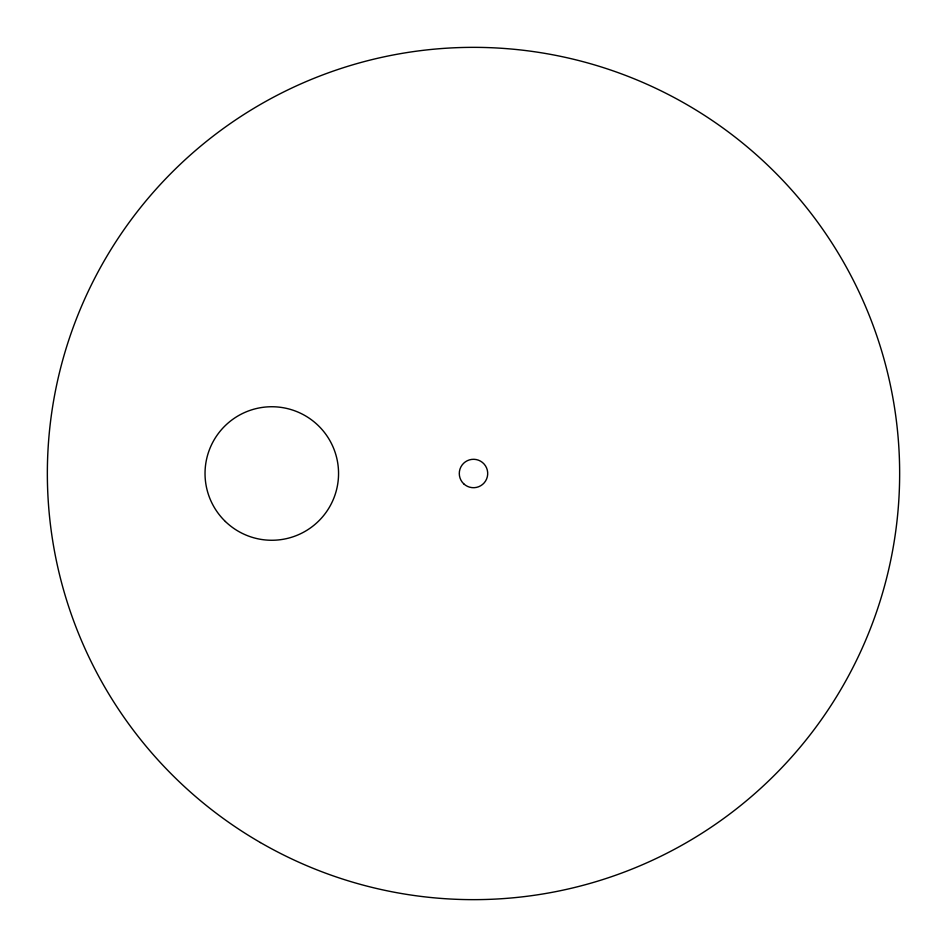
<?xml version="1.0" encoding="UTF-8"?>
<svg xmlns="http://www.w3.org/2000/svg" width="947" height="947" viewBox="0 0 947 947"><rect width="100%" height="100%" fill="white"/><g stroke="black" fill="none" stroke-linecap="round" stroke-linejoin="round"><path stroke-width="1.42" d="M260.425 842.558A426.15 426.15 0 0 0 899.65 473.5A426.15 426.15 0 0 0 260.425 104.442A426.15 426.15 0 0 0 260.425 842.558M463.722 483.81A14.205 14.205 0 0 0 487.314 476.815A14.205 14.205 0 0 0 469.463 459.875A14.205 14.205 0 0 0 463.722 483.81M225.386 521.501A66.764 66.764 0 0 0 336.564 489.682A66.764 66.764 0 0 0 253.417 409.317A66.764 66.764 0 0 0 225.386 521.501"/></g></svg>
